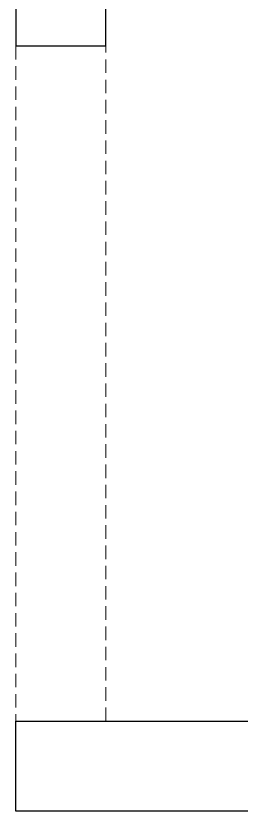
# Model space of a CAD drawing. Header units: millimetres. Extents: x 24833 to 48762, y -879225 to -876625.
# Drawn here: x 38678 to 38928, y -879225 to -878342 of the extents above; entities that cross this region are included whole.
import ezdxf

# ---------------------------------------------------------------- set-up
doc = ezdxf.new("R2010")
doc.units = ezdxf.units.MM
doc.header["$LTSCALE"] = 12
doc.header["$MEASUREMENT"] = 0
doc.linetypes.add('a_p6_plan_L18$0$HIDDEN', pattern=[0.375, 0.25, -0.125])
for name, color, linetype, lineweight in [('A-SHUTTER', 5, 'Continuous', 18), ('LK-PARTITION', 21, 'Continuous', 25), ('LK-PELMET', 5, 'a_p6_plan_L18$0$HIDDEN', 9)]:
    doc.layers.add(name, color=color, linetype=linetype, lineweight=lineweight)

# ---------------------------------------------------------------- blocks, each defined once
blk = doc.blocks.new('A$Cc304dd19')
at = {"layer": 'LK-PARTITION'}
for points in [[(100, 1700), (0, 1700), (0, 0), (100, 0)], [(2500, 0), (850, 0), (850, 100), (2500, 100)]]:
    blk.add_lwpolyline(points, close=True, dxfattribs=at)
at = {"layer": 'LK-PELMET', "ltscale": 5}
blk.add_lwpolyline([(850, 0), (100, 0), (100, 100), (850, 100)], close=True, dxfattribs=at)

msp = doc.modelspace()

# ---------------------------------------------------------------- block references
at = {"layer": 'A-SHUTTER', "xscale": -1, "rotation": 270}
msp.add_blockref('A$Cc304dd19', (38678.5, -879225), dxfattribs=at)

doc.saveas('drawing.dxf')
